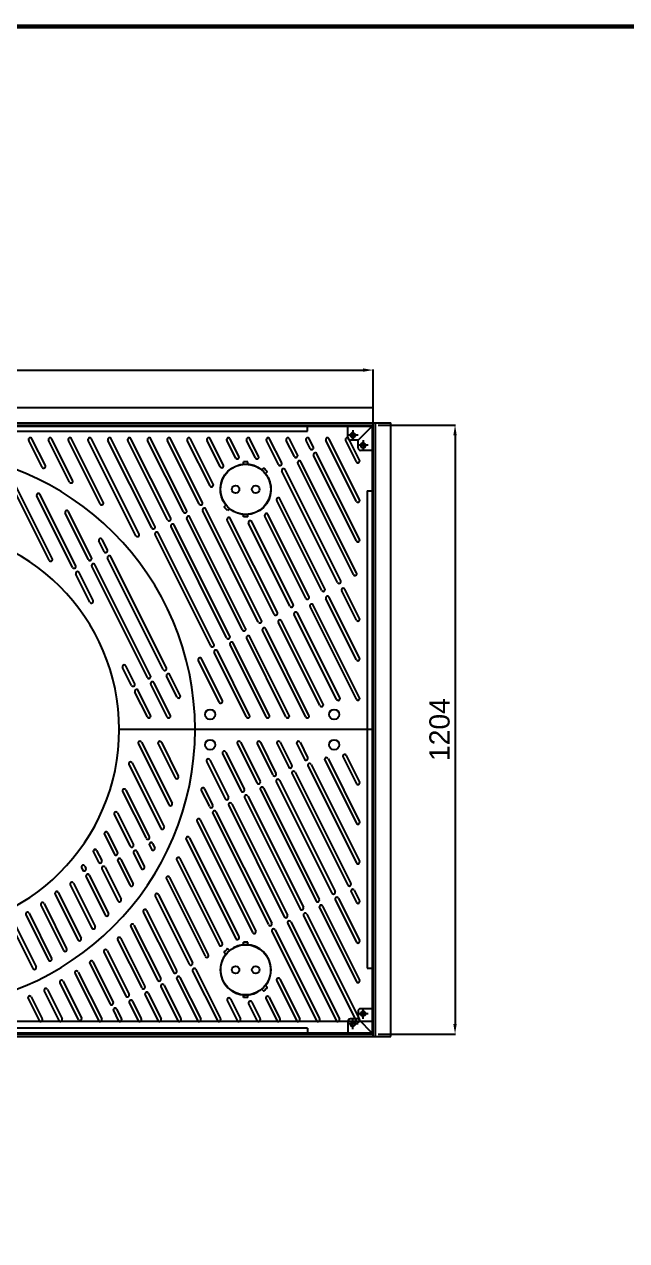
# Model space of a CAD drawing. Header units: millimetres. Extents: x 38142 to 45313, y -49849 to -44778.
# Drawn here: x 40111 to 41301, y -47349 to -44944 of the extents above; entities that cross this region are included whole.
import ezdxf

# ---------------------------------------------------------------- set-up
doc = ezdxf.new("R2010")
doc.units = ezdxf.units.MM
doc.layers.add('LAYOUT', color=7, linetype='Continuous')
doc.styles.get("Standard").update_dxf_attribs({"font": 'arial.ttf'})
doc.dimstyles.new('ISO-25', dxfattribs={"dimtxt": 40, "dimasz": 20, "dimexe": 1.25, "dimexo": 10, "dimgap": 10, "dimtad": 1, "dimdec": 0, "dimtxsty": 'Standard', "dimcen": 2.5, "dimclrd": 3, "dimclre": 3, "dimclrt": 3, "dimadec": 0, "dimazin": 0, "dimtfac": 1, "dimtdec": 0, "dimtmove": 0, "dimatfit": 3, "dimfxl": 1, "dimarcsym": 0})

# ---------------------------------------------------------------- blocks, each defined once
blk = doc.blocks.new('*D29')
at = {"color": 3, "lineweight": -2, "transparency": 16777216}
for p, q in [((38996.6, -45726.7), (38996.6, -45626.7)), ((39016.6, -45628), (40780.6, -45628)), ((40800.6, -45726.7), (40800.6, -45626.7))]:
    blk.add_line(p, q, dxfattribs=at)
at = {"color": 3, "transparency": 16777216}
for points in [[(39016.6, -45624.6), (39016.6, -45631.3), (38996.6, -45628)], [(40780.6, -45624.6), (40780.6, -45631.3), (40800.6, -45628)]]:
    blk.add_solid(points, dxfattribs=at)
at = {"layer": 'Defpoints', "color": 0, "transparency": 16777216}
for p in [(40800.6, -45628), (38996.6, -45736.7), (40800.6, -45736.7)]:
    blk.add_point(p, dxfattribs=at)
at = {"color": 3, "transparency": 16777216, "insert": (39898.6, -45597.6), "char_height": 40, "attachment_point": 5}
blk.add_mtext('1804', dxfattribs=at)
blk = doc.blocks.new('*D30')
at = {"color": 3, "lineweight": -2, "transparency": 16777216}
for p, q in [((40810.6, -45736.7), (40963.5, -45736.7)), ((40962.3, -45756.7), (40962.3, -46920.7)), ((40810.6, -46940.7), (40963.5, -46940.7))]:
    blk.add_line(p, q, dxfattribs=at)
at = {"color": 3, "transparency": 16777216}
for points in [[(40958.9, -45756.7), (40965.6, -45756.7), (40962.3, -45736.7)], [(40958.9, -46920.7), (40965.6, -46920.7), (40962.3, -46940.7)]]:
    blk.add_solid(points, dxfattribs=at)
at = {"layer": 'Defpoints', "color": 0, "transparency": 16777216}
for p in [(40800.6, -45736.7), (40800.6, -46940.7), (40962.3, -46940.7)]:
    blk.add_point(p, dxfattribs=at)
at = {"color": 3, "transparency": 16777216, "insert": (40931.8, -46338.7), "char_height": 40, "attachment_point": 5, "rotation": 90}
blk.add_mtext('1204', dxfattribs=at)
blk = doc.blocks.new('A$C2E731E15')
at = {"color": 1}
for p, q in [((-10, 0), (10, 0)), ((0, -10), (0, 10))]:
    blk.add_line(p, q, dxfattribs=at)
blk.add_circle((0, 0), 4.5)
at = {"color": 4}
blk.add_arc((0, 0), 5, 270, 180, dxfattribs=at)

msp = doc.modelspace()

# ---------------------------------------------------------------- linework, layer by layer
for p, q in [((38996.6, -45702.2), (40800.6, -45702.2)), ((40800.6, -46945.2), (40800.6, -45702.2)), ((38962.1, -45732.2), (40835.1, -45732.2)), ((38996.6, -45736.7), (40800.6, -45736.7)), ((38998.6, -45738.7), (40798.6, -45738.7)), ((40670.6, -45748.7), (40670.6, -45736.7)), ((40750.6, -45761.7), (40750.6, -45736.7)), ((40800.6, -45736.7), (40770.6, -45766.7)), ((40798.6, -45738.7), (40798.6, -46338.7)), ((40805.1, -46945.2), (40805.1, -45732.2)), ((40835.1, -46945.2), (40835.1, -45732.2)), ((39126.6, -45748.7), (40670.6, -45748.7)), ((40146.7, -45820), (40120.1, -45766.9)), ((40152.9, -45816.8), (40126.4, -45763.7)), ((40200.5, -45849.3), (40159.2, -45766.8)), ((40206.7, -45846.2), (40165.5, -45763.7)), ((40261.1, -45892.4), (40198.4, -45766.9)), ((40267.4, -45889.2), (40204.6, -45763.7)), ((40331.8, -45955.4), (40237.5, -45766.9)), ((40338, -45952.3), (40243.8, -45763.7)), ((40363.1, -45939.7), (40276.6, -45766.9)), ((40369.3, -45936.6), (40282.9, -45763.7)), ((40394.4, -45924.1), (40315.8, -45766.9)), ((40400.6, -45921), (40322, -45763.7)), ((40425.7, -45908.4), (40354.9, -45766.9)), ((40431.9, -45905.3), (40361.1, -45763.7)), ((40457, -45892.8), (40394, -45766.9)), ((40463.2, -45889.7), (40400.3, -45763.7)), ((40478.2, -45856.9), (40433.1, -45766.9)), ((40484.4, -45853.7), (40439.4, -45763.7)), ((40498.4, -45819), (40472.3, -45766.9)), ((40504.6, -45815.9), (40478.5, -45763.7)), ((40528.9, -45801.8), (40511.4, -45766.9)), ((40535.1, -45798.7), (40517.7, -45763.7)), ((40567.9, -45801.7), (40550.5, -45766.9)), ((40574.2, -45798.5), (40556.8, -45763.7)), ((40613.5, -45814.5), (40589.7, -45766.9)), ((40619.8, -45811.4), (40595.9, -45763.7)), ((40644.8, -45798.9), (40628.8, -45766.9)), ((40651.1, -45795.7), (40635.1, -45763.7)), ((40676.1, -45783.2), (40667.9, -45766.9)), ((40682.4, -45780.1), (40674.2, -45763.7)), ((40767.4, -45887.5), (40707.1, -45766.9)), ((40773.6, -45884.4), (40713.3, -45763.7)), ((40767.4, -45809.2), (40746.2, -45766.9)), ((40773.6, -45806.1), (40752.5, -45763.7)), ((40770.6, -45766.7), (40755.6, -45766.7)), ((40770.6, -45781.7), (40770.6, -45766.7)), ((40800.6, -45786.7), (40775.6, -45786.7)), ((40553.1, -45809.2), (40544.1, -45809.2)), ((40544.1, -45814.4), (40544.1, -45809.2)), ((40553.1, -45814.4), (40553.1, -45809.2)), ((40767.7, -46029), (40657.8, -45809.2)), ((40767.4, -45965.8), (40682.8, -45796.6)), ((40773.6, -45962.6), (40689.1, -45793.5)), ((40730.2, -46047.8), (40620.2, -45827.9)), ((40736.4, -46044.7), (40626.5, -45824.8)), ((40761.5, -46032.2), (40651.5, -45812.3)), ((40160.3, -46003.8), (40085.2, -45853.5)), ((40166.6, -46000.7), (40091.4, -45850.4)), ((40206.5, -46018), (40135.9, -45876.8)), ((40212.8, -46014.9), (40142.2, -45873.6)), ((40705.1, -46060.3), (40616.1, -45882.4)), ((40788.6, -45866.7), (40788.6, -46810.7)), ((40788.6, -45866.7), (40800.6, -45866.7)), ((40573.6, -46126.1), (40463.7, -45906.2)), ((40579.9, -46122.9), (40470, -45903.1)), ((40698.8, -46063.5), (40609.9, -45885.5)), ((40237.8, -46002.4), (40192.1, -45910.8)), ((40244.1, -45999.2), (40198.3, -45907.7)), ((40542.3, -46141.7), (40432.4, -45921.9)), ((40548.6, -46138.6), (40438.6, -45918.7)), ((40604.9, -46110.4), (40512, -45924.6)), ((40611.2, -46107.3), (40518.3, -45921.5)), ((40544.1, -45918.2), (40544.1, -45913)), ((40553.1, -45918.2), (40544.1, -45918.2)), ((40553.1, -45918.2), (40553.1, -45913)), ((40636.2, -46094.8), (40554.2, -45930.8)), ((40642.5, -46091.6), (40560.5, -45927.6)), ((40667.5, -46079.1), (40586.3, -45916.7)), ((40673.8, -46076), (40592.6, -45913.6)), ((40479.7, -46173), (40369.8, -45953.2)), ((40486, -46169.9), (40376, -45950)), ((40511, -46157.4), (40401.1, -45937.5)), ((40517.3, -46154.3), (40407.3, -45934.4)), ((40269.2, -45986.7), (40258.7, -45965.7)), ((40275.4, -45983.6), (40264.9, -45962.6)), ((40385.8, -46220), (40275.9, -46000.1)), ((40392.1, -46216.9), (40282.1, -45997)), ((40354.5, -46235.6), (40244.6, -46015.8)), ((40360.8, -46232.5), (40250.8, -46012.6)), ((40241, -46086.8), (40213.3, -46031.4)), ((40247.2, -46083.7), (40219.5, -46028.3)), ((40767.4, -46122.3), (40738.4, -46064.4)), ((40773.6, -46119.1), (40744.7, -46061.2)), ((40767.4, -46278.8), (40675.8, -46095.7)), ((40773.6, -46275.7), (40682.1, -46092.5)), ((40767.4, -46200.5), (40707.1, -46080)), ((40773.6, -46197.4), (40713.4, -46076.9)), ((40728.4, -46279.1), (40644.5, -46111.3)), ((40734.7, -46276), (40650.8, -46108.2)), ((40667.5, -46313.7), (40581.9, -46142.6)), ((40673.7, -46310.6), (40588.2, -46139.5)), ((40695.4, -46291.4), (40613.2, -46127)), ((40701.7, -46288.3), (40619.5, -46123.8)), ((40589.2, -46313.7), (40517.7, -46170.8)), ((40595.5, -46310.6), (40524, -46167.7)), ((40628.3, -46313.7), (40550.6, -46158.3)), ((40634.6, -46310.6), (40556.9, -46155.1)), ((40550.1, -46313.7), (40486.4, -46186.5)), ((40556.3, -46310.6), (40492.7, -46183.3)), ((40323.2, -46251.3), (40305.5, -46216)), ((40329.5, -46248.2), (40311.8, -46212.9)), ((40496.3, -46284.5), (40455.1, -46202.1)), ((40502.6, -46281.3), (40461.4, -46199)), ((40413, -46274.5), (40392.5, -46233.4)), ((40419.3, -46271.4), (40398.8, -46230.3)), ((40354.4, -46313.7), (40329.9, -46264.7)), ((40360.7, -46310.6), (40336.2, -46261.6)), ((40393.5, -46313.7), (40361.2, -46249.1)), ((40399.8, -46310.6), (40367.5, -46245.9)), ((40798.6, -46338.7), (40298.6, -46338.7)), ((40798.6, -46338.7), (40798.6, -46938.7)), ((40342.9, -46363.7), (40403.1, -46484.1)), ((40382, -46363.7), (40415.5, -46430.7)), ((40538.6, -46363.7), (40577.2, -46441)), ((40577.7, -46363.7), (40608.5, -46425.4)), ((40616.8, -46363.7), (40639.8, -46409.7)), ((40656, -46363.7), (40671.1, -46394.1)), ((40336.6, -46366.9), (40396.9, -46487.3)), ((40375.8, -46366.9), (40409.3, -46433.8)), ((40502.9, -46386.4), (40539.7, -46459.8)), ((40509.2, -46383.2), (40545.9, -46456.7)), ((40532.3, -46366.9), (40571, -46444.2)), ((40571.4, -46366.9), (40602.3, -46428.5)), ((40610.6, -46366.9), (40633.6, -46412.9)), ((40649.7, -46366.9), (40664.9, -46397.2)), ((40318, -46407.8), (40381, -46533.9)), ((40324.3, -46404.7), (40387.3, -46530.7)), ((40471.5, -46401.8), (40508.4, -46475.5)), ((40477.8, -46398.7), (40514.6, -46472.4)), ((40671.6, -46410.6), (40767.4, -46602.2)), ((40677.9, -46407.5), (40773.6, -46599.1)), ((40705, -46399.2), (40767.4, -46524)), ((40711.3, -46396), (40773.6, -46520.8)), ((40741.1, -46393.1), (40767.4, -46445.7)), ((40747.4, -46390), (40773.6, -46442.6)), ((40640.3, -46426.3), (40750.2, -46646.2)), ((40646.5, -46423.2), (40756.5, -46643)), ((40311.9, -46458.1), (40358.1, -46550.6)), ((40460.9, -46458.9), (40477.1, -46491.1)), ((40467.2, -46455.8), (40483.3, -46488)), ((40577.7, -46457.6), (40687.6, -46677.5)), ((40583.9, -46454.5), (40693.9, -46674.3)), ((40609, -46441.9), (40718.9, -46661.8)), ((40615.2, -46438.8), (40725.2, -46658.7)), ((40305.6, -46461.3), (40351.8, -46553.7)), ((40546.4, -46473.2), (40656.3, -46693.1)), ((40552.6, -46470.1), (40662.6, -46690)), ((40289.1, -46506.6), (40320.5, -46569.4)), ((40295.4, -46503.4), (40326.8, -46566.3)), ((40483.8, -46504.6), (40593.7, -46724.4)), ((40490, -46501.4), (40600, -46721.3)), ((40515.1, -46488.9), (40625, -46708.8)), ((40521.3, -46485.8), (40631.3, -46705.6)), ((40452.5, -46520.2), (40562.4, -46740.1)), ((40458.7, -46517.1), (40568.7, -46737)), ((40269.7, -46546), (40289.2, -46585.1)), ((40275.9, -46542.8), (40295.5, -46581.9)), ((40431.1, -46555.8), (40529.1, -46751.7)), ((40437.4, -46552.6), (40535.4, -46748.6)), ((40254.2, -46577.7), (40264.2, -46597.6)), ((40333.5, -46579.7), (40348.4, -46609.5)), ((40358.5, -46567.2), (40362.6, -46575.3)), ((40364.8, -46564), (40368.9, -46572.2)), ((40248, -46580.8), (40257.9, -46600.7)), ((40295.9, -46598.5), (40320, -46646.5)), ((40302.2, -46595.3), (40326.2, -46643.4)), ((40327.2, -46582.8), (40342.2, -46612.7)), ((40412.5, -46596.8), (40496.2, -46764.2)), ((40418.7, -46593.7), (40502.5, -46761.1)), ((40224.3, -46611.8), (40226.6, -46616.4)), ((40230.6, -46608.6), (40232.9, -46613.2)), ((40239.6, -46626.6), (40277.4, -46702.3)), ((40264.6, -46614.1), (40296.2, -46677.3)), ((40270.9, -46611), (40302.5, -46674.2)), ((40202, -46645.4), (40244.8, -46731)), ((40208.3, -46642.3), (40251.1, -46727.9)), ((40233.3, -46629.8), (40271.1, -46705.4)), ((40392, -46634.1), (40468.5, -46787)), ((40398.3, -46630.9), (40474.7, -46783.9)), ((40172.2, -46664), (40217.3, -46754.2)), ((40178.4, -46660.9), (40223.6, -46751.1)), ((40369.9, -46668.2), (40437.2, -46802.7)), ((40376.2, -46665), (40443.4, -46799.6)), ((40725.6, -46675.2), (40767.4, -46758.8)), ((40731.9, -46672.1), (40773.6, -46755.6)), ((40756.9, -46659.6), (40767.4, -46680.5)), ((40763.2, -46656.5), (40773.6, -46677.4)), ((40143.9, -46685.8), (40188.7, -46775.3)), ((40150.2, -46682.7), (40194.9, -46772.1)), ((40346.4, -46699.5), (40405.9, -46818.3)), ((40352.7, -46696.3), (40412.1, -46815.2)), ((40694.3, -46690.9), (40767.4, -46837)), ((40700.6, -46687.8), (40773.6, -46833.9)), ((40083.5, -46721.5), (40128.2, -46810.9)), ((40089.8, -46718.3), (40134.5, -46807.7)), ((40114.4, -46704.9), (40159, -46794.1)), ((40120.6, -46701.8), (40165.2, -46791)), ((40631.7, -46722.2), (40727.5, -46913.7)), ((40638, -46719.1), (40733.7, -46910.6)), ((40663, -46706.5), (40766.6, -46913.7)), ((40669.3, -46703.4), (40773.6, -46912.2)), ((40321.7, -46728.2), (40374.6, -46834)), ((40327.9, -46725.1), (40380.8, -46830.9)), ((40600.4, -46737.8), (40688.3, -46913.7)), ((40606.7, -46734.7), (40694.6, -46910.6)), ((40295.7, -46754.6), (40343.3, -46849.6)), ((40302, -46751.5), (40349.5, -46846.5)), ((40553.1, -46759.2), (40544.1, -46759.2)), ((40544.1, -46764.4), (40544.1, -46759.2)), ((40553.1, -46764.4), (40553.1, -46759.2)), ((40268.7, -46778.8), (40312, -46865.3)), ((40275, -46775.7), (40318.2, -46862.2)), ((40217.9, -46818), (40264.2, -46910.6)), ((40240.7, -46801), (40280.6, -46881)), ((40246.9, -46797.8), (40286.9, -46877.8)), ((40443.9, -46816.1), (40492.7, -46913.7)), ((40450.1, -46813), (40499, -46910.6)), ((40788.6, -46810.7), (40800.6, -46810.7)), ((40181.6, -46839.3), (40218, -46912.3)), ((40187.8, -46836.2), (40224.3, -46909.1)), ((40211.6, -46821.1), (40257.9, -46913.7)), ((40387.5, -46844.3), (40420.7, -46910.6)), ((40412.6, -46831.8), (40453.6, -46913.7)), ((40418.8, -46828.6), (40459.8, -46910.6)), ((40610, -46835.3), (40649.2, -46913.7)), ((40616.2, -46832.1), (40655.5, -46910.6)), ((40125.1, -46867.3), (40146.8, -46910.6)), ((40150.6, -46855.6), (40179.6, -46913.7)), ((40156.8, -46852.5), (40185.9, -46910.6)), ((40350, -46863.1), (40375.3, -46913.7)), ((40356.2, -46859.9), (40381.6, -46910.6)), ((40381.3, -46847.4), (40414.4, -46913.7)), ((40544.1, -46868.2), (40544.1, -46863)), ((40553.1, -46868.2), (40544.1, -46868.2)), ((40553.1, -46868.2), (40553.1, -46863)), ((40595, -46868), (40616.3, -46910.6)), ((40118.8, -46870.4), (40140.5, -46913.7)), ((40293.6, -46891.2), (40303.3, -46910.6)), ((40318.7, -46878.7), (40336.2, -46913.7)), ((40324.9, -46875.6), (40342.4, -46910.6)), ((40512.2, -46874.4), (40531.8, -46913.7)), ((40518.4, -46871.3), (40538.1, -46910.6)), ((40554.5, -46880.7), (40571, -46913.7)), ((40560.7, -46877.6), (40577.2, -46910.6)), ((40588.8, -46871.1), (40610.1, -46913.7)), ((40800.6, -46890.7), (40775.6, -46890.7)), ((38996.6, -46915.2), (40800.6, -46915.2)), ((40287.4, -46894.4), (40297, -46913.7)), ((40750.6, -46915.7), (40750.6, -46940.7)), ((40770.6, -46910.7), (40755.6, -46910.7)), ((40770.6, -46895.7), (40770.6, -46910.7)), ((40800.6, -46940.7), (40770.6, -46910.7)), ((38996.6, -46940.7), (40800.6, -46940.7)), ((40798.6, -46938.7), (38998.6, -46938.7)), ((40670.6, -46928.7), (39126.6, -46928.7)), ((40670.6, -46928.7), (40670.6, -46940.7)), ((38962.1, -46945.2), (40835.1, -46945.2))]:
    msp.add_line(p, q)
for points in [[(40513, -45905.6, -0.045549), (40506, -45898.5), (40509.6, -45895, -0.904534), (40580.7, -45825.3), (40584.3, -45821.8, -0.045549), (40591.3, -45829), (40587.7, -45832.5, -0.904534), (40516.6, -45902.1)], [(40513, -46771.8, 0.045549), (40506, -46779), (40509.6, -46782.5, 0.904534), (40580.7, -46852.1), (40584.3, -46855.6, 0.045549), (40591.3, -46848.5), (40587.7, -46845, 0.904534), (40516.6, -46775.3)]]:
    msp.add_lwpolyline(points, format="xyb", close=True)
for centre, radius in [((40548.6, -45863.7), 49.5), ((40528.6, -45863.7), 7.5), ((40568.6, -45863.7), 7.5), ((40478.6, -46308.7), 10), ((40723.6, -46308.7), 10), ((40478.6, -46368.7), 10), ((40723.6, -46368.7), 10), ((40548.6, -46813.7), 49.5), ((40528.6, -46813.7), 7.5), ((40568.6, -46813.7), 7.5)]:
    msp.add_circle(centre, radius)
for centre, radius, start, end in [((40123.2, -45765.3), 3.5, 26.5651, 206.5651), ((40162.3, -45765.3), 3.5, 26.5651, 206.5651), ((40201.5, -45765.3), 3.5, 26.5651, 206.5651), ((40240.6, -45765.3), 3.5, 26.5651, 206.5651), ((40279.8, -45765.3), 3.5, 26.5651, 206.5651), ((40318.9, -45765.3), 3.5, 26.5651, 206.5651), ((40358, -45765.3), 3.5, 26.5651, 206.5651), ((40397.1, -45765.3), 3.5, 26.5651, 206.5651), ((40436.3, -45765.3), 3.5, 26.5651, 206.5651), ((40475.4, -45765.3), 3.5, 26.5651, 206.5651), ((40514.5, -45765.3), 3.5, 26.5651, 206.5651), ((40553.7, -45765.3), 3.5, 26.5651, 206.5651), ((40592.8, -45765.3), 3.5, 26.5651, 206.5651), ((40631.9, -45765.3), 3.5, 26.5651, 206.5651), ((40671.1, -45765.3), 3.5, 26.5651, 206.5651), ((40710.2, -45765.3), 3.5, 26.5651, 206.5651), ((40749.3, -45765.3), 3.5, 26.5651, 206.5651), ((40755.6, -45761.7), 5, 180, 270), ((40679.2, -45781.7), 3.5, 206.5651, 26.5651), ((40775.6, -45781.7), 5, 180, 270), ((39898.6, -46338.7), 550, 0, 180), ((40532, -45800.2), 3.5, 206.5651, 26.5651), ((40571.1, -45800.1), 3.5, 206.5651, 26.5651), ((40647.9, -45797.3), 3.5, 206.5651, 26.5651), ((40654.7, -45810.7), 3.5, 26.5651, 206.5651), ((40686, -45795.1), 3.5, 26.5651, 206.5651), ((40770.5, -45807.7), 3.5, 206.5651, 26.5651), ((40149.8, -45818.4), 3.5, 206.5651, 26.5651), ((40501.5, -45817.5), 3.5, 206.5651, 26.5651), ((40616.6, -45813), 3.5, 206.5651, 26.5651), ((40623.3, -45826.4), 3.5, 26.5651, 206.5651), ((40203.6, -45847.7), 3.5, 206.5651, 26.5651), ((40481.3, -45855.3), 3.5, 206.5651, 26.5651), ((40139.1, -45875.2), 3.5, 26.5651, 206.5651), ((40613, -45884), 3.5, 26.5651, 206.5651), ((40195.2, -45909.2), 3.5, 26.5651, 206.5651), ((40264.2, -45890.8), 3.5, 206.5651, 26.5651), ((40428.8, -45906.9), 3.5, 206.5651, 26.5651), ((40460.1, -45891.2), 3.5, 206.5651, 26.5651), ((40466.8, -45904.6), 3.5, 26.5651, 206.5651), ((40770.5, -45885.9), 3.5, 206.5651, 26.5651), ((40397.5, -45922.5), 3.5, 206.5651, 26.5651), ((40435.5, -45920.3), 3.5, 26.5651, 206.5651), ((40515.2, -45923), 3.5, 26.5651, 206.5651), ((40557.4, -45929.2), 3.5, 26.5651, 206.5651), ((40589.5, -45915.1), 3.5, 26.5651, 206.5651), ((39898.6, -46338.7), 400, 0, 180), ((40334.9, -45953.8), 3.5, 206.5651, 26.5651), ((40366.2, -45938.2), 3.5, 206.5651, 26.5651), ((40372.9, -45951.6), 3.5, 26.5651, 206.5651), ((40404.2, -45935.9), 3.5, 26.5651, 206.5651), ((40261.8, -45964.2), 3.5, 26.5651, 206.5651), ((40770.5, -45964.2), 3.5, 206.5651, 26.5651), ((40163.5, -46002.3), 3.5, 206.5651, 26.5651), ((40241, -46000.8), 3.5, 206.5651, 26.5651), ((40272.3, -45985.1), 3.5, 206.5651, 26.5651), ((40279, -45998.6), 3.5, 26.5651, 206.5651), ((40209.7, -46016.4), 3.5, 206.5651, 26.5651), ((40216.4, -46029.9), 3.5, 26.5651, 206.5651), ((40247.7, -46014.2), 3.5, 26.5651, 206.5651), ((40733.3, -46046.2), 3.5, 206.5651, 26.5651), ((40764.6, -46030.6), 3.5, 206.5651, 26.5651), ((40702, -46061.9), 3.5, 206.5651, 26.5651), ((40710.3, -46078.4), 3.5, 26.5651, 206.5651), ((40741.6, -46062.8), 3.5, 26.5651, 206.5651), ((40244.1, -46085.3), 3.5, 206.5651, 26.5651), ((40639.4, -46093.2), 3.5, 206.5651, 26.5651), ((40670.7, -46077.6), 3.5, 206.5651, 26.5651), ((40678.9, -46094.1), 3.5, 26.5651, 206.5651), ((40576.8, -46124.5), 3.5, 206.5651, 26.5651), ((40608.1, -46108.9), 3.5, 206.5651, 26.5651), ((40616.3, -46125.4), 3.5, 26.5651, 206.5651), ((40647.6, -46109.8), 3.5, 26.5651, 206.5651), ((40770.5, -46120.7), 3.5, 206.5651, 26.5651), ((40545.5, -46140.2), 3.5, 206.5651, 26.5651), ((40585, -46141.1), 3.5, 26.5651, 206.5651), ((40482.8, -46171.5), 3.5, 206.5651, 26.5651), ((40514.2, -46155.8), 3.5, 206.5651, 26.5651), ((40520.9, -46169.2), 3.5, 26.5651, 206.5651), ((40553.7, -46156.7), 3.5, 26.5651, 206.5651), ((40489.6, -46184.9), 3.5, 26.5651, 206.5651), ((40308.7, -46214.4), 3.5, 26.5651, 206.5651), ((40388.9, -46218.4), 3.5, 206.5651, 26.5651), ((40458.2, -46200.5), 3.5, 26.5651, 206.5651), ((40770.5, -46199), 3.5, 206.5651, 26.5651), ((40357.6, -46234.1), 3.5, 206.5651, 26.5651), ((40395.6, -46231.8), 3.5, 26.5651, 206.5651), ((40326.3, -46249.7), 3.5, 206.5651, 26.5651), ((40333, -46263.1), 3.5, 26.5651, 206.5651), ((40364.3, -46247.5), 3.5, 26.5651, 206.5651), ((40416.2, -46272.9), 3.5, 206.5651, 26.5651), ((40499.4, -46282.9), 3.5, 206.5651, 26.5651), ((40698.6, -46289.8), 3.5, 206.5651, 26.5651), ((40731.5, -46277.5), 3.5, 206.5651, 26.5651), ((40770.5, -46277.2), 3.5, 206.5651, 26.5651), ((40357.5, -46312.2), 3.5, 206.5651, 26.5651), ((40396.7, -46312.2), 3.5, 206.5651, 26.5651), ((40553.2, -46312.2), 3.5, 206.5651, 26.5651), ((40592.3, -46312.2), 3.5, 206.5651, 26.5651), ((40631.5, -46312.2), 3.5, 206.5651, 26.5651), ((40670.6, -46312.2), 3.5, 206.5651, 26.5651), ((39898.6, -46338.7), 550, 180, 0), ((39898.6, -46338.7), 400, 180, 0), ((40339.8, -46365.3), 3.5, 26.5651, 206.5651), ((40378.9, -46365.3), 3.5, 26.5651, 206.5651), ((40535.4, -46365.3), 3.5, 26.5651, 206.5651), ((40574.6, -46365.3), 3.5, 26.5651, 206.5651), ((40613.7, -46365.3), 3.5, 26.5651, 206.5651), ((40652.8, -46365.3), 3.5, 26.5651, 206.5651), ((40506.1, -46384.8), 3.5, 26.5651, 206.5651), ((40744.2, -46391.6), 3.5, 26.5651, 206.5651), ((40321.1, -46406.2), 3.5, 26.5651, 206.5651), ((40474.7, -46400.3), 3.5, 26.5651, 206.5651), ((40636.7, -46411.3), 3.5, 206.5651, 26.5651), ((40668, -46395.7), 3.5, 206.5651, 26.5651), ((40674.7, -46409.1), 3.5, 26.5651, 206.5651), ((40708.1, -46397.6), 3.5, 26.5651, 206.5651), ((40412.4, -46432.3), 3.5, 206.5651, 26.5651), ((40605.4, -46427), 3.5, 206.5651, 26.5651), ((40643.4, -46424.7), 3.5, 26.5651, 206.5651), ((40308.7, -46459.7), 3.5, 26.5651, 206.5651), ((40464.1, -46457.4), 3.5, 26.5651, 206.5651), ((40542.8, -46458.3), 3.5, 206.5651, 26.5651), ((40574.1, -46442.6), 3.5, 206.5651, 26.5651), ((40580.8, -46456), 3.5, 26.5651, 206.5651), ((40612.1, -46440.4), 3.5, 26.5651, 206.5651), ((40770.5, -46444.1), 3.5, 206.5651, 26.5651), ((40400, -46485.7), 3.5, 206.5651, 26.5651), ((40511.5, -46473.9), 3.5, 206.5651, 26.5651), ((40518.2, -46487.3), 3.5, 26.5651, 206.5651), ((40549.5, -46471.7), 3.5, 26.5651, 206.5651), ((40292.2, -46505), 3.5, 26.5651, 206.5651), ((40480.2, -46489.6), 3.5, 206.5651, 26.5651), ((40486.9, -46503), 3.5, 26.5651, 206.5651), ((40384.1, -46532.3), 3.5, 206.5651, 26.5651), ((40455.6, -46518.6), 3.5, 26.5651, 206.5651), ((40770.5, -46522.4), 3.5, 206.5651, 26.5651), ((40272.8, -46544.4), 3.5, 26.5651, 206.5651), ((40355, -46552.2), 3.5, 206.5651, 26.5651), ((40434.2, -46554.2), 3.5, 26.5651, 206.5651), ((40251.1, -46579.2), 3.5, 26.5651, 206.5651), ((40323.7, -46567.8), 3.5, 206.5651, 26.5651), ((40330.4, -46581.3), 3.5, 26.5651, 206.5651), ((40361.7, -46565.6), 3.5, 26.5651, 206.5651), ((40365.8, -46573.8), 3.5, 206.5651, 26.5651), ((40261, -46599.1), 3.5, 206.5651, 26.5651), ((40292.4, -46583.5), 3.5, 206.5651, 26.5651), ((40299.1, -46596.9), 3.5, 26.5651, 206.5651), ((40415.6, -46595.2), 3.5, 26.5651, 206.5651), ((40770.5, -46600.7), 3.5, 206.5651, 26.5651), ((40227.5, -46610.2), 3.5, 26.5651, 206.5651), ((40229.7, -46614.8), 3.5, 206.5651, 26.5651), ((40236.5, -46628.2), 3.5, 26.5651, 206.5651), ((40267.8, -46612.6), 3.5, 26.5651, 206.5651), ((40345.3, -46611.1), 3.5, 206.5651, 26.5651), ((40205.1, -46643.9), 3.5, 26.5651, 206.5651), ((40323.1, -46644.9), 3.5, 206.5651, 26.5651), ((40395.1, -46632.5), 3.5, 26.5651, 206.5651), ((40753.4, -46644.6), 3.5, 206.5651, 26.5651), ((40175.3, -46662.4), 3.5, 26.5651, 206.5651), ((40299.4, -46675.8), 3.5, 206.5651, 26.5651), ((40373, -46666.6), 3.5, 26.5651, 206.5651), ((40690.7, -46675.9), 3.5, 206.5651, 26.5651), ((40722, -46660.3), 3.5, 206.5651, 26.5651), ((40728.8, -46673.7), 3.5, 26.5651, 206.5651), ((40760.1, -46658), 3.5, 26.5651, 206.5651), ((40117.5, -46703.3), 3.5, 26.5651, 206.5651), ((40147.1, -46684.2), 3.5, 26.5651, 206.5651), ((40349.6, -46697.9), 3.5, 26.5651, 206.5651), ((40659.4, -46691.6), 3.5, 206.5651, 26.5651), ((40697.5, -46689.3), 3.5, 26.5651, 206.5651), ((40770.5, -46678.9), 3.5, 206.5651, 26.5651), ((40274.3, -46703.8), 3.5, 206.5651, 26.5651), ((40324.8, -46726.6), 3.5, 26.5651, 206.5651), ((40596.8, -46722.9), 3.5, 206.5651, 26.5651), ((40628.1, -46707.2), 3.5, 206.5651, 26.5651), ((40634.8, -46720.6), 3.5, 26.5651, 206.5651), ((40666.1, -46705), 3.5, 26.5651, 206.5651), ((40247.9, -46729.4), 3.5, 206.5651, 26.5651), ((40532.2, -46750.2), 3.5, 206.5651, 26.5651), ((40565.5, -46738.5), 3.5, 206.5651, 26.5651), ((40603.5, -46736.3), 3.5, 26.5651, 206.5651), ((40191.8, -46773.7), 3.5, 206.5651, 26.5651), ((40220.4, -46752.7), 3.5, 206.5651, 26.5651), ((40298.9, -46753), 3.5, 26.5651, 206.5651), ((40499.3, -46762.7), 3.5, 206.5651, 26.5651), ((40770.5, -46757.2), 3.5, 206.5651, 26.5651), ((40162.1, -46792.6), 3.5, 206.5651, 26.5651), ((40243.8, -46799.4), 3.5, 26.5651, 206.5651), ((40271.8, -46777.2), 3.5, 26.5651, 206.5651), ((40471.6, -46785.5), 3.5, 206.5651, 26.5651), ((40131.3, -46809.3), 3.5, 206.5651, 26.5651), ((40214.7, -46819.5), 3.5, 26.5651, 206.5651), ((40409, -46816.8), 3.5, 206.5651, 26.5651), ((40440.3, -46801.1), 3.5, 206.5651, 26.5651), ((40447, -46814.5), 3.5, 26.5651, 206.5651), ((40184.7, -46837.7), 3.5, 26.5651, 206.5651), ((40377.7, -46832.4), 3.5, 206.5651, 26.5651), ((40384.4, -46845.8), 3.5, 26.5651, 206.5651), ((40415.7, -46830.2), 3.5, 26.5651, 206.5651), ((40613.1, -46833.7), 3.5, 26.5651, 206.5651), ((40770.5, -46835.5), 3.5, 206.5651, 26.5651), ((40122, -46868.8), 3.5, 26.5651, 206.5651), ((40153.7, -46854), 3.5, 26.5651, 206.5651), ((40315.1, -46863.7), 3.5, 206.5651, 26.5651), ((40346.4, -46848.1), 3.5, 206.5651, 26.5651), ((40353.1, -46861.5), 3.5, 26.5651, 206.5651), ((40591.9, -46869.5), 3.5, 26.5651, 206.5651), ((40283.8, -46879.4), 3.5, 206.5651, 26.5651), ((40290.5, -46892.8), 3.5, 26.5651, 206.5651), ((40321.8, -46877.2), 3.5, 26.5651, 206.5651), ((40515.3, -46872.8), 3.5, 26.5651, 206.5651), ((40557.6, -46879.2), 3.5, 26.5651, 206.5651), ((40775.6, -46895.7), 5, 90, 180), ((40143.6, -46912.2), 3.5, 206.5651, 26.5651), ((40182.8, -46912.2), 3.5, 206.5651, 26.5651), ((40221.2, -46910.7), 3.5, 206.5651, 26.5651), ((40261, -46912.2), 3.5, 206.5651, 26.5651), ((40300.2, -46912.2), 3.5, 206.5651, 26.5651), ((40339.3, -46912.2), 3.5, 206.5651, 26.5651), ((40378.4, -46912.2), 3.5, 206.5651, 26.5651), ((40417.6, -46912.2), 3.5, 206.5651, 26.5651), ((40456.7, -46912.2), 3.5, 206.5651, 26.5651), ((40495.8, -46912.2), 3.5, 206.5651, 26.5651), ((40535, -46912.2), 3.5, 206.5651, 26.5651), ((40574.1, -46912.2), 3.5, 206.5651, 26.5651), ((40613.2, -46912.2), 3.5, 206.5651, 26.5651), ((40652.3, -46912.2), 3.5, 206.5651, 26.5651), ((40691.5, -46912.2), 3.5, 206.5651, 26.5651), ((40730.6, -46912.2), 3.5, 206.5651, 26.5651), ((40755.6, -46915.7), 5, 90, 180), ((40770.5, -46913.7), 3.5, 206.5651, 26.5651)]:
    msp.add_arc(centre, radius, start, end)
at = {"layer": 'LAYOUT', "const_width": 8.54}
msp.add_lwpolyline([(38312.5, -49678.6), (45142.7, -49678.6), (45142.7, -44948.7), (38312.5, -44948.7)], close=True, dxfattribs=at)

# ---------------------------------------------------------------- block references
for p, rotation in [((40760.6, -45756.7), 180), ((40780.6, -45776.7), 180), ((40780.6, -46900.7), 90), ((40760.6, -46920.7), 90)]:
    msp.add_blockref('A$C2E731E15', p, dxfattribs=dict(rotation=rotation))

# ---------------------------------------------------------------- dimensions: what is measured, and where the dimension line sits
dim = msp.add_linear_dim(base=(40800.6, -45628), p1=(38996.6, -45736.7), p2=(40800.6, -45736.7), dimstyle='ISO-25')
dim.commit()
dim.dimension.update_dxf_attribs({"geometry": '*D29', "text_midpoint": (39898.6, -45597.6)})
dim = msp.add_linear_dim(base=(40962.3, -46940.7), p1=(40800.6, -45736.7), p2=(40800.6, -46940.7), angle=90, dimstyle='ISO-25')
dim.commit()
dim.dimension.update_dxf_attribs({"geometry": '*D30', "text_midpoint": (40931.8, -46338.7)})

doc.saveas('drawing.dxf')
